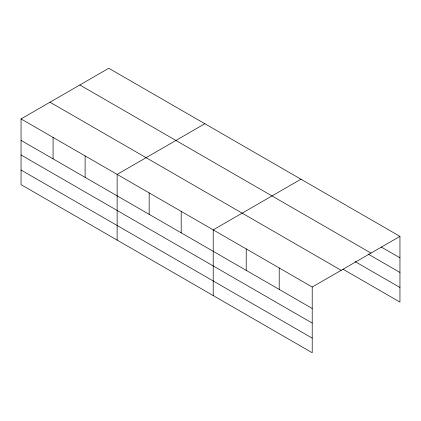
<?xml version="1.0" encoding="UTF-8"?>
<svg xmlns="http://www.w3.org/2000/svg" width="421" height="421" viewBox="0 0 421 421"><rect width="100%" height="100%" fill="white"/><g stroke="black" fill="none" stroke-linecap="round" stroke-linejoin="round"><path stroke-width="0.63" d="M21.05 118.922L312.214 287.022L312.214 352.735L21.05 184.63L21.05 118.922L108.786 68.265L399.95 236.37L399.95 302.078L343.057 269.23M204.869 123.742L117.133 174.394L117.133 240.107M300.957 179.214L213.215 229.866L213.215 295.579M312.214 287.022L399.95 236.37M381.173 246.99L399.95 257.826M79.832 84.984L370.996 253.084M368.091 254.037L399.95 272.429M355.003 261.525L399.95 287.475M50.004 102.208L341.168 270.308M21.05 140.382L312.214 308.482M21.05 154.981L312.214 323.086M21.05 170.026L312.214 338.131M279.212 267.972L279.212 289.432M246.217 248.922L246.217 270.377M181.188 211.379L181.188 232.834M149.16 192.886L149.16 214.347M85.105 155.902L85.105 177.362M53.078 137.414L53.078 158.87"/></g></svg>
